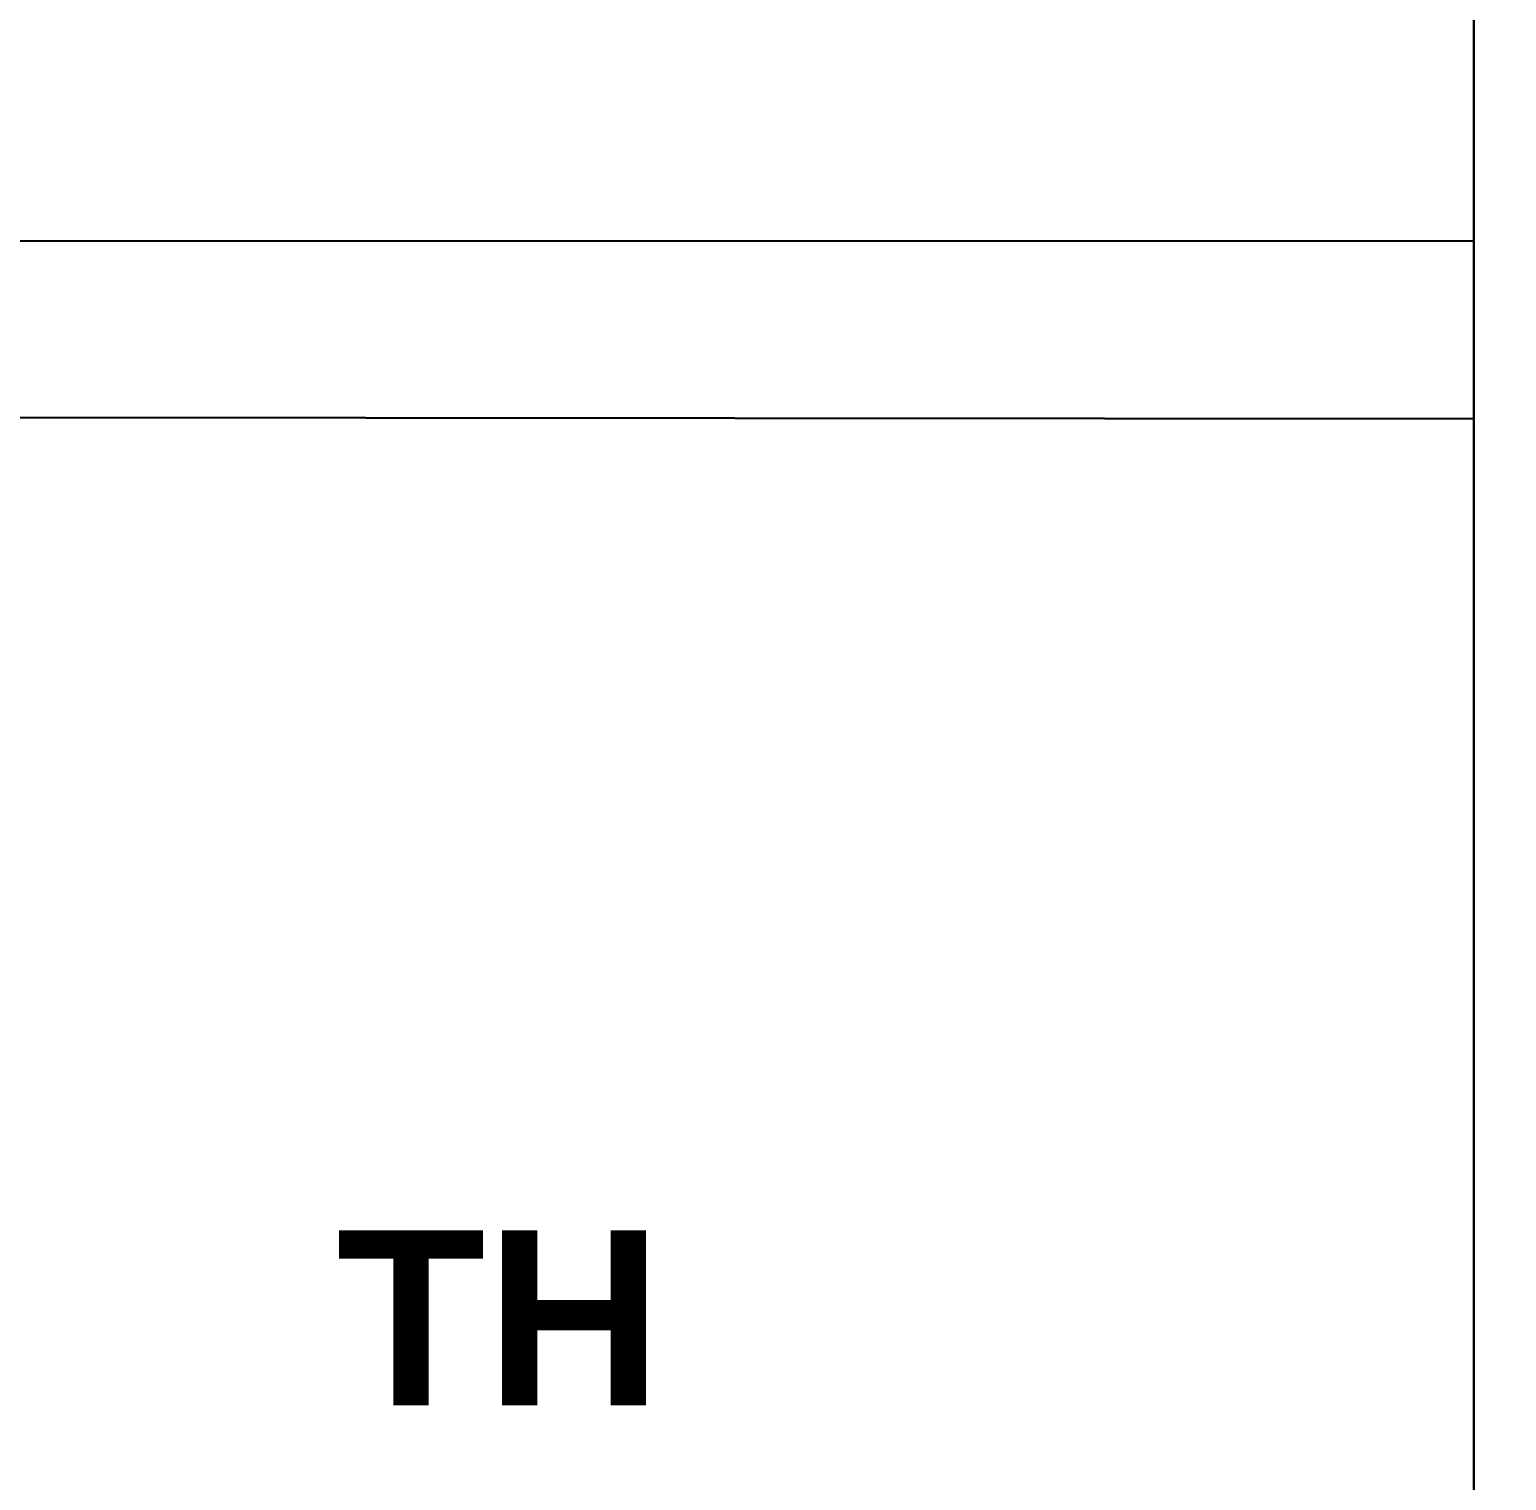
# Model space of a CAD drawing. Header units: inches. Extents: x 100535554 to 201081702, y 63708552 to 127420865.
# Drawn here: x 100541840.58 to 100541856.06, y 63710489.52 to 63710504.74 of the extents above; entities that cross this region are included whole.
import ezdxf

# ---------------------------------------------------------------- set-up
doc = ezdxf.new("R2010")
doc.units = ezdxf.units.IN
doc.header["$MEASUREMENT"] = 0
doc.styles.add('Arial$101H0', font='arialbd.ttf')

msp = doc.modelspace()

# ---------------------------------------------------------------- linework, layer by layer
at = {"color": 7, "linetype": 'Continuous', "lineweight": 25, "true_color": 0x000007}
for p, q in [((100541855.724, 63710601.578), (100541855.724, 63710400.567)), ((100541855.724, 63710502.517), (100541649.214, 63710502.517)), ((100541649.214, 63710500.839), (100541855.724, 63710500.653))]:
    msp.add_line(p, q, dxfattribs=at)
at = {"color": 7, "linetype": 'Continuous', "lineweight": -2, "true_color": 0x000007}
for points in [[(100541870.542, 63710601.578), (100541870.542, 63710400.567), (100541855.724, 63710400.567), (100541855.724, 63710601.578)], [(100541855.724, 63710512.675), (100541855.724, 63710500.653), (100541649.214, 63710500.839), (100541649.214, 63710512.861)]]:
    msp.add_lwpolyline(points, close=True, dxfattribs=at)

# ---------------------------------------------------------------- texts
at = {"color": 7, "true_color": 0x000007, "style": 'Arial$101H0'}
msp.add_text('TH', height=1.8366, dxfattribs=at).set_placement((100541843.796, 63710490.309))

doc.saveas('drawing.dxf')
